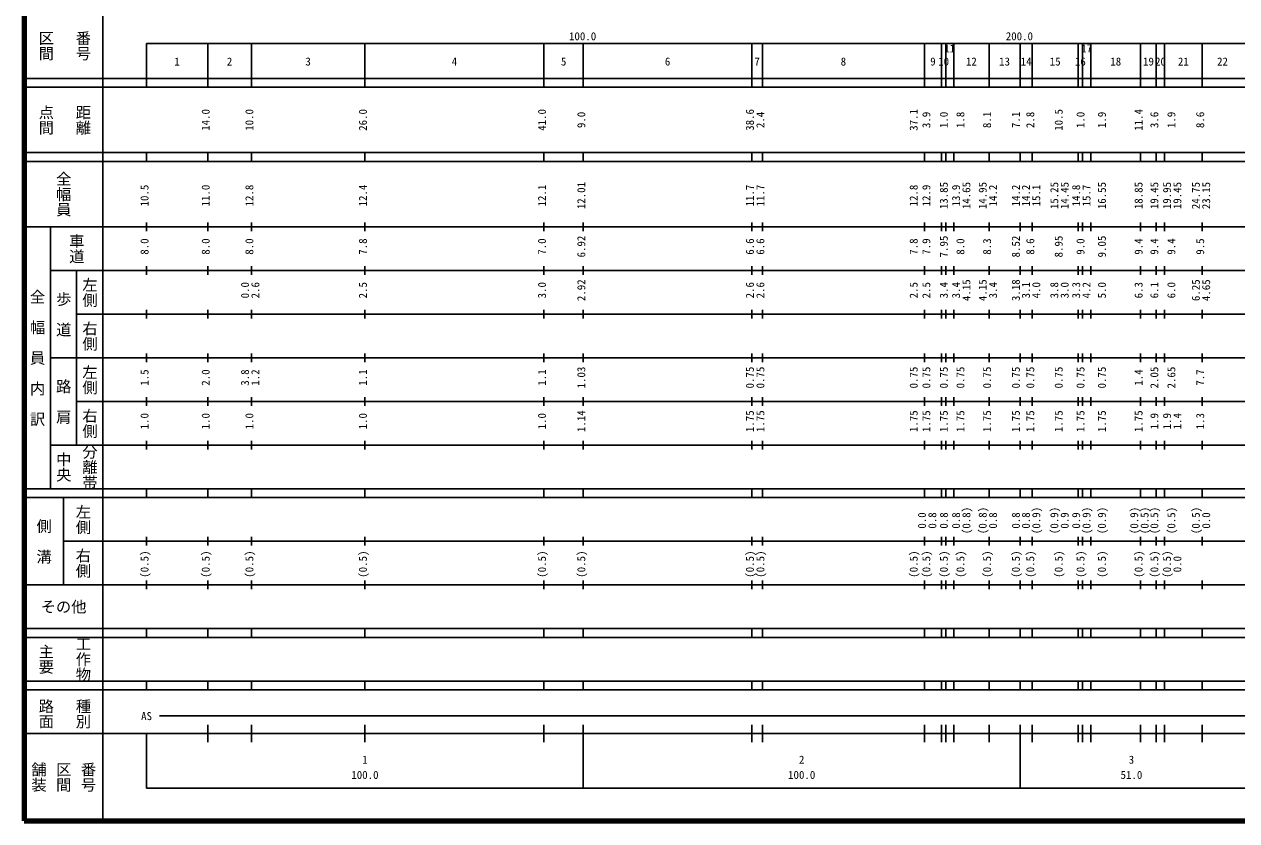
# Model space of a CAD drawing. Units: millimetres on the paper. Extents: x 40 to 680, y 20 to 380.
# Drawn here: x 40 to 317.6, y 20 to 202.4 of the extents above; entities that cross this region are included whole.
import ezdxf
from ezdxf.enums import TextEntityAlignment as Align

# ---------------------------------------------------------------- set-up
doc = ezdxf.new("R2010")
doc.units = ezdxf.units.MM
doc.layers.add('S-TTL', color=2, linetype='Continuous', lineweight=140)
doc.layers.add('S-TTL-BAND', color=7, linetype='Continuous', lineweight=25)
doc.styles.add('@ＭＳ ゴシック', font='')
doc.styles.add('ＭＳ ゴシック', font='')
doc.styles.get('@ＭＳ ゴシック').set_extended_font_data('@MS Gothic')
doc.styles.get('ＭＳ ゴシック').set_extended_font_data('MS Gothic')

msp = doc.modelspace()

# ---------------------------------------------------------------- linework, layer by layer
at = {"layer": 'S-TTL'}
for p, q in [((40, 380), (40, 20)), ((40, 20), (680, 20))]:
    msp.add_line(p, q, dxfattribs=at)
at = {"layer": 'S-TTL-BAND'}
for p, q in [((58, 370), (58, 20)), ((68, 198), (579, 198)), ((68, 198), (68, 188)), ((82, 188), (82, 198)), ((92, 188), (92, 198)), ((118, 188), (118, 198)), ((159, 188), (159, 198)), ((168, 188), (168, 198)), ((206.6, 188), (206.6, 198)), ((209, 188), (209, 198)), ((246.1, 188), (246.1, 198)), ((250, 188), (250, 198)), ((251, 188), (251, 198)), ((252.8, 188), (252.8, 198)), ((260.9, 188), (260.9, 198)), ((268, 188), (268, 198)), ((270.8, 188), (270.8, 198)), ((281.3, 188), (281.3, 198)), ((282.3, 188), (282.3, 198)), ((284.2, 188), (284.2, 198)), ((295.6, 188), (295.6, 198)), ((299.2, 188), (299.2, 198)), ((301.1, 188), (301.1, 198)), ((309.7, 188), (309.7, 198)), ((40, 190), (579, 190)), ((40, 188), (579, 188)), ((40, 173), (579, 173)), ((68, 171), (68, 173)), ((82, 171), (82, 173)), ((92, 171), (92, 173)), ((118, 171), (118, 173)), ((159, 171), (159, 173)), ((168, 171), (168, 173)), ((206.6, 171), (206.6, 173)), ((209, 171), (209, 173)), ((246.1, 171), (246.1, 173)), ((250, 171), (250, 173)), ((251, 171), (251, 173)), ((252.8, 171), (252.8, 173)), ((260.9, 171), (260.9, 173)), ((268, 171), (268, 173)), ((270.8, 171), (270.8, 173)), ((281.3, 171), (281.3, 173)), ((282.3, 171), (282.3, 173)), ((284.2, 171), (284.2, 173)), ((295.6, 171), (295.6, 173)), ((299.2, 171), (299.2, 173)), ((301.1, 171), (301.1, 173)), ((309.7, 171), (309.7, 173)), ((40, 171), (579, 171)), ((40, 156), (579, 156)), ((46, 96), (46, 156)), ((68, 155), (68, 157)), ((82, 155), (82, 157)), ((92, 155), (92, 157)), ((118, 155), (118, 157)), ((159, 155), (159, 157)), ((168, 155), (168, 157)), ((206.6, 155), (206.6, 157)), ((209, 155), (209, 157)), ((246.1, 155), (246.1, 157)), ((250, 155), (250, 157)), ((251, 155), (251, 157)), ((252.8, 155), (252.8, 157)), ((260.9, 155), (260.9, 157)), ((268, 155), (268, 157)), ((270.8, 155), (270.8, 157)), ((281.3, 155), (281.3, 157)), ((282.3, 155), (282.3, 157)), ((284.2, 155), (284.2, 157)), ((295.6, 155), (295.6, 157)), ((299.2, 155), (299.2, 157)), ((301.1, 155), (301.1, 157)), ((309.7, 155), (309.7, 157)), ((46, 146), (579, 146)), ((52, 146), (52, 106)), ((68, 145), (68, 147)), ((82, 145), (82, 147)), ((92, 145), (92, 147)), ((118, 145), (118, 147)), ((159, 145), (159, 147)), ((168, 145), (168, 147)), ((206.6, 145), (206.6, 147)), ((209, 145), (209, 147)), ((246.1, 145), (246.1, 147)), ((250, 145), (250, 147)), ((251, 145), (251, 147)), ((252.8, 145), (252.8, 147)), ((260.9, 145), (260.9, 147)), ((268, 145), (268, 147)), ((270.8, 145), (270.8, 147)), ((281.3, 145), (281.3, 147)), ((282.3, 145), (282.3, 147)), ((284.2, 145), (284.2, 147)), ((295.6, 145), (295.6, 147)), ((299.2, 145), (299.2, 147)), ((301.1, 145), (301.1, 147)), ((309.7, 145), (309.7, 147)), ((68, 135), (68, 137)), ((82, 135), (82, 137)), ((92, 135), (92, 137)), ((118, 135), (118, 137)), ((159, 135), (159, 137)), ((168, 135), (168, 137)), ((206.6, 135), (206.6, 137)), ((209, 135), (209, 137)), ((246.1, 135), (246.1, 137)), ((250, 135), (250, 137)), ((251, 135), (251, 137)), ((252.8, 135), (252.8, 137)), ((260.9, 135), (260.9, 137)), ((268, 135), (268, 137)), ((270.8, 135), (270.8, 137)), ((281.3, 135), (281.3, 137)), ((282.3, 135), (282.3, 137)), ((284.2, 135), (284.2, 137)), ((295.6, 135), (295.6, 137)), ((299.2, 135), (299.2, 137)), ((301.1, 135), (301.1, 137)), ((309.7, 135), (309.7, 137)), ((52, 136), (579, 136)), ((46, 126), (579, 126)), ((68, 125), (68, 127)), ((82, 125), (82, 127)), ((92, 125), (92, 127)), ((118, 125), (118, 127)), ((159, 125), (159, 127)), ((168, 125), (168, 127)), ((206.6, 125), (206.6, 127)), ((209, 125), (209, 127)), ((246.1, 125), (246.1, 127)), ((250, 125), (250, 127)), ((251, 125), (251, 127)), ((252.8, 125), (252.8, 127)), ((260.9, 125), (260.9, 127)), ((268, 125), (268, 127)), ((270.8, 125), (270.8, 127)), ((281.3, 125), (281.3, 127)), ((282.3, 125), (282.3, 127)), ((284.2, 125), (284.2, 127)), ((295.6, 125), (295.6, 127)), ((299.2, 125), (299.2, 127)), ((301.1, 125), (301.1, 127)), ((309.7, 125), (309.7, 127)), ((68, 115), (68, 117)), ((82, 115), (82, 117)), ((92, 115), (92, 117)), ((118, 115), (118, 117)), ((159, 115), (159, 117)), ((168, 115), (168, 117)), ((206.6, 115), (206.6, 117)), ((209, 115), (209, 117)), ((246.1, 115), (246.1, 117)), ((250, 115), (250, 117)), ((251, 115), (251, 117)), ((252.8, 115), (252.8, 117)), ((260.9, 115), (260.9, 117)), ((268, 115), (268, 117)), ((270.8, 115), (270.8, 117)), ((281.3, 115), (281.3, 117)), ((282.3, 115), (282.3, 117)), ((284.2, 115), (284.2, 117)), ((295.6, 115), (295.6, 117)), ((299.2, 115), (299.2, 117)), ((301.1, 115), (301.1, 117)), ((309.7, 115), (309.7, 117)), ((52, 116), (579, 116)), ((46, 106), (579, 106)), ((68, 105), (68, 107)), ((82, 105), (82, 107)), ((92, 105), (92, 107)), ((118, 105), (118, 107)), ((159, 105), (159, 107)), ((168, 105), (168, 107)), ((206.6, 105), (206.6, 107)), ((209, 105), (209, 107)), ((246.1, 105), (246.1, 107)), ((250, 105), (250, 107)), ((251, 105), (251, 107)), ((252.8, 105), (252.8, 107)), ((260.9, 105), (260.9, 107)), ((268, 105), (268, 107)), ((270.8, 105), (270.8, 107)), ((281.3, 105), (281.3, 107)), ((282.3, 105), (282.3, 107)), ((284.2, 105), (284.2, 107)), ((295.6, 105), (295.6, 107)), ((299.2, 105), (299.2, 107)), ((301.1, 105), (301.1, 107)), ((309.7, 105), (309.7, 107)), ((40, 96), (579, 96)), ((68, 94), (68, 96)), ((82, 94), (82, 96)), ((92, 94), (92, 96)), ((118, 94), (118, 96)), ((159, 94), (159, 96)), ((168, 94), (168, 96)), ((206.6, 94), (206.6, 96)), ((209, 94), (209, 96)), ((246.1, 94), (246.1, 96)), ((250, 94), (250, 96)), ((251, 94), (251, 96)), ((252.8, 94), (252.8, 96)), ((260.9, 94), (260.9, 96)), ((268, 94), (268, 96)), ((270.8, 94), (270.8, 96)), ((281.3, 94), (281.3, 96)), ((282.3, 94), (282.3, 96)), ((284.2, 94), (284.2, 96)), ((295.6, 94), (295.6, 96)), ((299.2, 94), (299.2, 96)), ((301.1, 94), (301.1, 96)), ((309.7, 94), (309.7, 96)), ((40, 94), (579, 94)), ((49, 94), (49, 74)), ((49, 84), (579, 84)), ((68, 83), (68, 85)), ((82, 83), (82, 85)), ((92, 83), (92, 85)), ((118, 83), (118, 85)), ((159, 83), (159, 85)), ((168, 83), (168, 85)), ((206.6, 83), (206.6, 85)), ((209, 83), (209, 85)), ((246.1, 83), (246.1, 85)), ((250, 83), (250, 85)), ((251, 83), (251, 85)), ((252.8, 83), (252.8, 85)), ((260.9, 83), (260.9, 85)), ((268, 83), (268, 85)), ((270.8, 83), (270.8, 85)), ((281.3, 83), (281.3, 85)), ((282.3, 83), (282.3, 85)), ((284.2, 83), (284.2, 85)), ((295.6, 83), (295.6, 85)), ((299.2, 83), (299.2, 85)), ((301.1, 83), (301.1, 85)), ((309.7, 83), (309.7, 85)), ((68, 73), (68, 75)), ((82, 73), (82, 75)), ((92, 73), (92, 75)), ((118, 73), (118, 75)), ((159, 73), (159, 75)), ((168, 73), (168, 75)), ((206.6, 73), (206.6, 75)), ((209, 73), (209, 75)), ((246.1, 73), (246.1, 75)), ((250, 73), (250, 75)), ((251, 73), (251, 75)), ((252.8, 73), (252.8, 75)), ((260.9, 73), (260.9, 75)), ((268, 73), (268, 75)), ((270.8, 73), (270.8, 75)), ((281.3, 73), (281.3, 75)), ((282.3, 73), (282.3, 75)), ((284.2, 73), (284.2, 75)), ((295.6, 73), (295.6, 75)), ((299.2, 73), (299.2, 75)), ((301.1, 73), (301.1, 75)), ((309.7, 73), (309.7, 75)), ((40, 74), (579, 74)), ((40, 64), (579, 64)), ((68, 62), (68, 64)), ((82, 62), (82, 64)), ((92, 62), (92, 64)), ((118, 62), (118, 64)), ((159, 62), (159, 64)), ((168, 62), (168, 64)), ((206.6, 62), (206.6, 64)), ((209, 62), (209, 64)), ((246.1, 62), (246.1, 64)), ((250, 62), (250, 64)), ((251, 62), (251, 64)), ((252.8, 62), (252.8, 64)), ((260.9, 62), (260.9, 64)), ((268, 62), (268, 64)), ((270.8, 62), (270.8, 64)), ((281.3, 62), (281.3, 64)), ((282.3, 62), (282.3, 64)), ((284.2, 62), (284.2, 64)), ((295.6, 62), (295.6, 64)), ((299.2, 62), (299.2, 64)), ((301.1, 62), (301.1, 64)), ((309.7, 62), (309.7, 64)), ((40, 62), (579, 62)), ((40, 52), (579, 52)), ((40, 50), (579, 50)), ((68, 50), (68, 52)), ((82, 50), (82, 52)), ((92, 50), (92, 52)), ((118, 50), (118, 52)), ((159, 50), (159, 52)), ((168, 50), (168, 52)), ((206.6, 50), (206.6, 52)), ((209, 50), (209, 52)), ((246.1, 50), (246.1, 52)), ((250, 50), (250, 52)), ((251, 50), (251, 52)), ((252.8, 50), (252.8, 52)), ((260.9, 50), (260.9, 52)), ((268, 50), (268, 52)), ((270.8, 50), (270.8, 52)), ((281.3, 50), (281.3, 52)), ((282.3, 50), (282.3, 52)), ((284.2, 50), (284.2, 52)), ((295.6, 50), (295.6, 52)), ((299.2, 50), (299.2, 52)), ((301.1, 50), (301.1, 52)), ((309.7, 50), (309.7, 52)), ((71, 44), (565.1, 44)), ((82, 38), (82, 42)), ((92, 38), (92, 42)), ((118, 38), (118, 42)), ((159, 38), (159, 42)), ((168, 27.5), (168, 42)), ((206.6, 38), (206.6, 42)), ((209, 38), (209, 42)), ((246.1, 38), (246.1, 42)), ((250, 38), (250, 42)), ((251, 38), (251, 42)), ((252.8, 38), (252.8, 42)), ((260.9, 38), (260.9, 42)), ((268, 27.5), (268, 42)), ((270.8, 38), (270.8, 42)), ((281.3, 38), (281.3, 42)), ((282.3, 38), (282.3, 42)), ((284.2, 38), (284.2, 42)), ((295.6, 38), (295.6, 42)), ((299.2, 38), (299.2, 42)), ((301.1, 38), (301.1, 42)), ((309.7, 38), (309.7, 42)), ((40, 40), (579, 40)), ((68, 40), (68, 27.5)), ((68, 27.5), (579, 27.5))]:
    msp.add_line(p, q, dxfattribs=at)

# ---------------------------------------------------------------- texts
at = {"layer": 'S-TTL-BAND', "style": '@ＭＳ ゴシック'}
for s, p in [('区間', (45, 197.5)), ('番号', (53.5, 197.5)), ('点間', (45, 180.5)), ('距離', (53.5, 180.5)), ('全幅員', (49, 163.5)), ('車道', (52, 151)), ('左側', (55, 141)), ('全\u3000幅\u3000員\u3000内\u3000訳', (43, 126)), ('歩\u3000道', (49, 136)), ('右側', (55, 131)), ('左側', (55, 121)), ('路\u3000肩', (49, 116)), ('右側', (55, 111)), ('分離帯', (55, 101)), ('中央', (49, 101)), ('左側', (53.5, 89)), ('側\u3000溝', (44.5, 84)), ('右側', (53.5, 79)), ('工作物', (53.5, 57)), ('主要', (45, 57)), ('路面', (45, 44.5)), ('種別', (53.5, 44.5)), ('舗装', (43.333, 30)), ('番号', (54.667, 30)), ('区間', (49, 30))]:
    msp.add_text(s, height=2.566, rotation=270, dxfattribs=at).set_placement(p, align=Align.MIDDLE_CENTER)
at = {"layer": 'S-TTL-BAND', "style": 'ＭＳ ゴシック'}
for s, p in [('100.0', (167.844, 198.195)), ('200.0', (267.844, 198.195)), ('11', (251.9, 195.405)), ('17', (283.25, 195.405)), ('1', (75, 192.405)), ('2', (87, 192.405)), ('3', (105, 192.405)), ('4', (138.5, 192.405)), ('5', (163.5, 192.405)), ('6', (187.3, 192.405)), ('7', (207.8, 192.405)), ('8', (227.55, 192.405)), ('9', (248.05, 192.405)), ('10', (250.5, 192.405)), ('12', (256.85, 192.405)), ('13', (264.45, 192.405)), ('14', (269.4, 192.405)), ('15', (276.05, 192.405)), ('16', (281.8, 192.405)), ('18', (289.9, 192.405)), ('19', (297.4, 192.405)), ('20', (300.15, 192.405)), ('21', (305.4, 192.405)), ('22', (314.35, 192.405)), ('AS', (68, 42.5)), ('1', (118, 32.523)), ('2', (218, 32.523)), ('3', (293.5, 32.523)), ('100.0', (118, 29.033)), ('100.0', (218, 29.033)), ('51.0', (293.5, 29.033))]:
    msp.add_text(s, height=1.833, dxfattribs=at).set_placement(p, align=Align.BOTTOM_CENTER)
for s, p in [('14.0', (83, 180.5)), ('10.0', (93, 180.5)), ('26.0', (119, 180.5)), ('41.0', (160, 180.5)), ('9.0', (169, 180.5)), ('38.6', (207.6, 180.5)), ('2.4', (210, 180.5)), ('37.1', (245.1, 180.5)), ('3.9', (248, 180.5)), ('1.0', (252, 180.5)), ('1.8', (255.8, 180.5)), ('8.1', (261.9, 180.5)), ('7.1', (268.5, 180.5)), ('2.8', (271.8, 180.5)), ('10.5', (278.3, 180.5)), ('1.0', (283.3, 180.5)), ('1.9', (288.2, 180.5)), ('11.4', (296.6, 180.5)), ('3.6', (300.2, 180.5)), ('1.9', (304.1, 180.5)), ('8.6', (310.7, 180.5)), ('10.5', (69, 163.174)), ('11.0', (83, 163.174)), ('12.8', (93, 163.174)), ('12.4', (119, 163.174)), ('12.1', (160, 163.174)), ('12.01', (169, 163.174)), ('11.7', (207.6, 163.174)), ('11.7', (210, 163.174)), ('12.8', (245.1, 163.174)), ('12.9', (248, 163.174)), ('13.85', (252, 163.174)), ('13.9', (254.8, 163.174)), ('14.65', (257.17, 163.174)), ('14.95', (260.9, 163.174)), ('14.2', (263.27, 163.174)), ('14.2', (268.5, 163.174)), ('14.2', (270.8, 163.174)), ('15.1', (273.17, 163.174)), ('15.25', (277.3, 163.174)), ('14.45', (279.67, 163.174)), ('14.8', (282.3, 163.174)), ('15.7', (284.67, 163.174)), ('16.55', (288.2, 163.174)), ('18.85', (296.6, 163.174)), ('19.45', (300.2, 163.174)), ('19.95', (303.1, 163.174)), ('19.45', (305.47, 163.174)), ('24.75', (309.7, 163.174)), ('23.15', (312.07, 163.174)), ('8.0', (69, 151.5)), ('8.0', (83, 151.5)), ('8.0', (93, 151.5)), ('7.8', (119, 151.5)), ('7.0', (160, 151.5)), ('6.92', (169, 151.5)), ('6.6', (207.6, 151.5)), ('6.6', (210, 151.5)), ('7.8', (245.1, 151.5)), ('7.9', (248, 151.5)), ('7.95', (252, 151.5)), ('8.0', (255.8, 151.5)), ('8.3', (261.9, 151.5)), ('8.52', (268.5, 151.5)), ('8.6', (271.8, 151.5)), ('8.95', (278.3, 151.5)), ('9.0', (283.3, 151.5)), ('9.05', (288.2, 151.5)), ('9.4', (296.6, 151.5)), ('9.4', (300.2, 151.5)), ('9.4', (304.1, 151.5)), ('9.5', (310.7, 151.5)), ('0.0', (92, 141.5)), ('2.6', (94.37, 141.5)), ('2.5', (119, 141.5)), ('3.0', (160, 141.5)), ('2.92', (169, 141.5)), ('2.6', (207.6, 141.5)), ('2.6', (210, 141.5)), ('2.5', (245.1, 141.5)), ('2.5', (248, 141.5)), ('3.4', (252, 141.5)), ('3.4', (254.8, 141.5)), ('4.15', (257.17, 141.5)), ('4.15', (260.9, 141.5)), ('3.4', (263.27, 141.5)), ('3.18', (268.5, 141.5)), ('3.1', (270.8, 141.5)), ('4.0', (273.17, 141.5)), ('3.8', (277.3, 141.5)), ('3.0', (279.67, 141.5)), ('3.3', (282.3, 141.5)), ('4.2', (284.67, 141.5)), ('5.0', (288.2, 141.5)), ('6.3', (296.6, 141.5)), ('6.1', (300.2, 141.5)), ('6.0', (304.1, 141.5)), ('6.25', (309.7, 141.5)), ('4.65', (312.07, 141.5)), ('1.5', (69, 121.5)), ('2.0', (83, 121.5)), ('3.8', (92, 121.5)), ('1.2', (94.37, 121.5)), ('1.1', (119, 121.5)), ('1.1', (160, 121.5)), ('1.03', (169, 121.5)), ('0.75', (207.6, 121.5)), ('0.75', (210, 121.5)), ('0.75', (245.1, 121.5)), ('0.75', (248, 121.5)), ('0.75', (252, 121.5)), ('0.75', (255.8, 121.5)), ('0.75', (261.9, 121.5)), ('0.75', (268.5, 121.5)), ('0.75', (271.8, 121.5)), ('0.75', (278.3, 121.5)), ('0.75', (283.3, 121.5)), ('0.75', (288.2, 121.5)), ('1.4', (296.6, 121.5)), ('2.05', (300.2, 121.5)), ('2.65', (304.1, 121.5)), ('7.7', (310.7, 121.5)), ('1.14', (169, 111.5)), ('1.75', (207.6, 111.5)), ('1.75', (210, 111.5)), ('1.75', (245.1, 111.5)), ('1.75', (248, 111.5)), ('1.75', (252, 111.5)), ('1.75', (255.8, 111.5)), ('1.75', (261.9, 111.5)), ('1.75', (268.5, 111.5)), ('1.75', (271.8, 111.5)), ('1.75', (278.3, 111.5)), ('1.75', (283.3, 111.5)), ('1.75', (288.2, 111.5)), ('1.75', (296.6, 111.5)), ('1.0', (69, 111.5)), ('1.0', (83, 111.5)), ('1.0', (93, 111.5)), ('1.0', (119, 111.5)), ('1.0', (160, 111.5)), ('1.9', (300.2, 111.5)), ('1.9', (303.1, 111.5)), ('1.4', (305.47, 111.5)), ('1.3', (310.7, 111.5)), ('0.0', (247, 88.764)), ('0.8', (249.37, 88.764)), ('0.8', (252, 88.764)), ('0.8', (254.8, 88.764)), ('(0.8)', (257.17, 88.764)), ('(0.8)', (260.9, 88.764)), ('0.8', (263.27, 88.764)), ('0.8', (268.5, 88.764)), ('0.8', (270.8, 88.764)), ('(0.9)', (273.17, 88.764)), ('(0.9)', (277.3, 88.764)), ('0.9', (279.67, 88.764)), ('0.9', (282.3, 88.764)), ('(0.9)', (284.67, 88.764)), ('(0.9)', (288.2, 88.764)), ('(0.9)', (295.6, 88.764)), ('(0.5)', (297.97, 88.764)), ('(0.5)', (300.2, 88.764)), ('(0.5)', (304.1, 88.764)), ('(0.5)', (309.7, 88.764)), ('0.0', (312.07, 88.764)), ('(0.5)', (69, 78.764)), ('(0.5)', (83, 78.764)), ('(0.5)', (93, 78.764)), ('(0.5)', (119, 78.764)), ('(0.5)', (160, 78.764)), ('(0.5)', (169, 78.764)), ('(0.5)', (207.6, 78.764)), ('(0.5)', (210, 78.764)), ('(0.5)', (245.1, 78.764)), ('(0.5)', (248, 78.764)), ('(0.5)', (252, 78.764)), ('(0.5)', (255.8, 78.764)), ('(0.5)', (261.9, 78.764)), ('(0.5)', (268.5, 78.764)), ('(0.5)', (271.8, 78.764)), ('(0.5)', (278.3, 78.764)), ('(0.5)', (283.3, 78.764)), ('(0.5)', (288.2, 78.764)), ('(0.5)', (296.6, 78.764)), ('(0.5)', (300.2, 78.764)), ('(0.5)', (303.1, 78.764)), ('0.0', (305.47, 78.764))]:
    msp.add_text(s, height=1.833, rotation=90, dxfattribs=at).set_placement(p, align=Align.BOTTOM_CENTER)
msp.add_text('その他', height=2.566, dxfattribs=at).set_placement((49, 69), align=Align.MIDDLE_CENTER)

doc.saveas('drawing.dxf')
